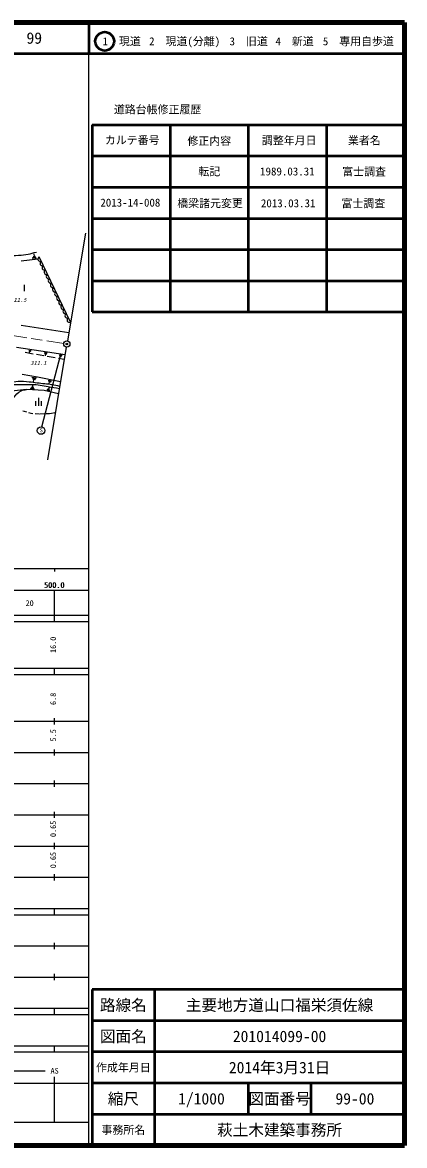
# Model space of a CAD drawing. Units: millimetres, scale not verified. Extents: x 40000 to 680000, y 20000 to 380000.
# Drawn here: x 557718 to 680000, y 20000 to 380000 of the extents above; entities that cross this region are included whole.
import ezdxf
from ezdxf.enums import TextEntityAlignment as Align

# ---------------------------------------------------------------- set-up
doc = ezdxf.new("R2010")
doc.units = ezdxf.units.MM
doc.header["$LTSCALE"] = 1000
doc.header["$PDMODE"] = 32
doc.header["$PDSIZE"] = 500
doc.linetypes.add('CHAIN', pattern=[18.5, 12, -1.5, 3.5, -1.5])
for name, color, linetype, lineweight in [('M-BGD', 7, 'Continuous', 25), ('M-BMK', 2, 'CHAIN', 13), ('M-BMK-SRVR', 3, 'Continuous', 25), ('M-STR-STRC', 7, 'Continuous', 25), ('M-TTL', 2, 'Continuous', 140), ('M-TTL-BAND', 7, 'Continuous', 25), ('M-TTL-FRAM', 2, 'Continuous', 50), ('M-TTL-LINE', 7, 'Continuous', 50)]:
    doc.layers.add(name, color=color, linetype=linetype, lineweight=lineweight)
doc.layers.add('M-OTRS', color=6, linetype='Continuous')
doc.layers.add('M-TTL-TXT', color=7, linetype='Continuous')
doc.styles.add('ＭＳ ゴシック', font='')
doc.styles.get('ＭＳ ゴシック').set_extended_font_data('MS Gothic')

msp = doc.modelspace()

# ---------------------------------------------------------------- linework, layer by layer
at = {"layer": 'M-BGD'}
for p, q in [((557286, 303573), (562656, 304207)), ((562235, 304459), (560795, 304289)), ((562025, 304729), (560945, 304599)), ((561805, 304999), (561085, 304909)), ((561345, 305819), (561445, 304959)), ((573086, 283931), (563096, 304877)), ((558216, 295896), (558216, 293896)), ((572509, 280490), (557337, 282818)), ((571336, 273495), (555847, 275857)), ((558588, 274280), (561129, 273830)), ((559705, 274969), (560515, 274839)), ((559785, 274789), (560395, 274699)), ((559855, 274609), (560265, 274549)), ((559985, 274089), (560065, 274579)), ((562212, 273638), (564581, 273219)), ((564705, 274209), (565655, 274059)), ((564795, 273999), (565515, 273889)), ((564885, 273789), (565365, 273719)), ((565035, 273179), (565125, 273759)), ((565652, 273029), (568146, 272587)), ((569289, 272385), (571096, 272064)), ((569425, 273489), (570445, 273329)), ((569525, 273269), (570285, 273149)), ((569615, 273039), (570125, 272959)), ((569775, 272389), (569875, 272999)), ((562531, 266299), (557642, 267197)), ((561375, 262769), (560405, 262819)), ((561225, 263029), (560585, 263069)), ((560745, 266319), (562225, 266049)), ((560875, 265989), (561985, 265789)), ((560945, 263829), (560905, 263049)), ((561005, 265659), (561745, 265529)), ((561215, 264709), (561375, 265599)), ((569877, 264798), (562531, 266299)), ((565975, 265289), (567025, 265079)), ((566065, 265059), (566855, 264899)), ((566205, 263009), (566075, 262429)), ((566155, 264819), (566675, 264709)), ((566285, 264139), (566415, 264769)), ((558978, 262324), (554228, 261782)), ((564628, 262037), (558978, 262324)), ((561525, 262499), (560225, 262569)), ((562829, 259649), (562829, 257149)), ((569236, 260978), (564628, 262037)), ((566465, 261919), (565495, 262149)), ((566395, 262149), (565665, 262319)), ((566315, 262369), (565825, 262479)), ((561829, 258649), (561829, 257149)), ((563829, 257149), (563829, 258649)), ((557780, 255558), (558237, 255422)), ((558237, 255422), (559023, 255172)), ((559649, 254973), (560363, 254745)), ((560363, 254745), (561046, 254701)), ((561822, 254650), (563025, 254571)), ((563311, 254552), (564656, 254615)), ((565340, 254647), (566355, 254695)), ((566403, 254697), (567654, 254875)), ((567864, 254905), (568226, 254957))]:
    msp.add_line(p, q, dxfattribs=at)
for centre in [(563429, 304179), (564095, 302783), (564761, 301386), (565427, 299990), (566093, 298594), (566759, 297197), (567425, 295801), (568091, 294404), (568757, 293008), (569423, 291612), (570089, 290215), (570755, 288819), (571421, 287422), (572087, 286026), (572753, 284630)]:
    msp.add_arc(centre, 774, 115.4996, 295.4996, dxfattribs=at)
for points, knots in [([(513415, 290820), (514120, 291482), (514825, 292144), (515526, 292808), (516418, 293652), (517305, 294499), (518232, 295315), (518882, 295886), (519552, 296442), (520301, 296866), (520947, 297233), (521652, 297501), (522370, 297702), (523337, 297973), (524328, 298124), (525314, 298299), (526922, 298584), (528519, 298936), (530089, 299373), (532055, 299921), (533978, 300605), (535899, 301323), (537435, 301897), (538969, 302493), (540395, 303273), (541605, 303934), (542737, 304728), (543857, 305580), (544299, 305918), (544740, 306264), (545249, 306456), (545684, 306620), (546169, 306671), (546642, 306655), (547599, 306622), (548507, 306311), (549427, 306058), (550423, 305784), (551432, 305578), (552451, 305461), (553781, 305308), (555128, 305307), (556470, 305382), (557500, 305439), (558527, 305540), (559534, 305740), (560419, 305915), (561290, 306165), (562160, 306416)], [0, 0, 0, 0, 1, 1, 1, 2, 2, 2, 3, 3, 3, 4, 4, 4, 5, 5, 5, 6, 6, 6, 7, 7, 7, 8, 8, 8, 9, 9, 9, 10, 10, 10, 11, 11, 11, 12, 12, 12, 13, 13, 13, 14, 14, 14, 15, 15, 15, 16, 16, 16, 16]), ([(379276, 299712), (380415, 299329), (381555, 298946), (382670, 298503), (384223, 297887), (385729, 297155), (387252, 296467), (388679, 295822), (390121, 295215), (391565, 294610), (394339, 293447), (397117, 292290), (399951, 291286), (401498, 290737), (403061, 290234), (404623, 289728), (406574, 289096), (408524, 288459), (410497, 287894), (412404, 287348), (414333, 286868), (416292, 286546), (418071, 286254), (419874, 286091), (421683, 286142), (423187, 286185), (424695, 286375), (426130, 286816), (426742, 287004), (427340, 287237), (427949, 287422), (430644, 288244), (433546, 288137), (436373, 288433), (438342, 288639), (440274, 289041), (442235, 289174), (443645, 289270), (445069, 289228), (446480, 289039), (447822, 288861), (449151, 288550), (450389, 288029), (451781, 287442), (453057, 286588), (454230, 285603), (455393, 284626), (456456, 283520), (457734, 282773), (459058, 281999), (460614, 281610), (462181, 281358), (463291, 281179), (464407, 281068), (465483, 281223), (466760, 281406), (467983, 281963), (469189, 282503), (470167, 282941), (471135, 283368), (472154, 283649), (472726, 283806), (473314, 283917), (473906, 283986), (475181, 284133), (476475, 284080), (477747, 283918), (479546, 283689), (481303, 283242), (483071, 282840), (484034, 282621), (485000, 282415), (485948, 282147), (487658, 281663), (489307, 280977), (491022, 280482), (492406, 280082), (493834, 279805), (495267, 279740), (496502, 279684), (497741, 279785), (498974, 279942), (500487, 280136), (501990, 280417), (503488, 280549), (504534, 280641), (505577, 280661), (506656, 280818), (507594, 280955), (508561, 281196), (509418, 280953), (509999, 280789), (510530, 280402), (511036, 280010), (511954, 279297), (512792, 278563), (513664, 277854), (514987, 276776), (516389, 275753), (517842, 274821), (519810, 273558), (521871, 272463), (523974, 271452), (526385, 270292), (528852, 269245), (531319, 268217), (534015, 267095), (536712, 265997), (539472, 264983), (541689, 264169), (543948, 263408), (546278, 263163), (547907, 262992), (549571, 263073), (551197, 263366), (552372, 263577), (553527, 263899), (554701, 263972), (555703, 264035), (556720, 263917), (557734, 263905), (558770, 263892), (559804, 263990), (560833, 263972), (562527, 263943), (564209, 263601), (565887, 263298), (567101, 263079), (568311, 262880), (569522, 262681)], [0, 0, 0, 0, 1, 1, 1, 2, 2, 2, 3, 3, 3, 4, 4, 4, 5, 5, 5, 6, 6, 6, 7, 7, 7, 8, 8, 8, 9, 9, 9, 10, 10, 10, 11, 11, 11, 12, 12, 12, 13, 13, 13, 14, 14, 14, 15, 15, 15, 16, 16, 16, 17, 17, 17, 18, 18, 18, 19, 19, 19, 20, 20, 20, 21, 21, 21, 22, 22, 22, 23, 23, 23, 24, 24, 24, 25, 25, 25, 26, 26, 26, 27, 27, 27, 28, 28, 28, 29, 29, 29, 30, 30, 30, 31, 31, 31, 32, 32, 32, 33, 33, 33, 34, 34, 34, 35, 35, 35, 36, 36, 36, 37, 37, 37, 38, 38, 38, 39, 39, 39, 40, 40, 40, 41, 41, 41, 42, 42, 42, 43, 43, 43, 43]), ([(569630, 263324), (568802, 263534), (567974, 263744), (567134, 263881), (566386, 264003), (565627, 264067), (564872, 264144), (563211, 264312), (561565, 264540), (559902, 264729), (558698, 264866), (557487, 264983), (556285, 264891), (555286, 264815), (554294, 264596), (553295, 264548), (552489, 264509), (551679, 264582), (550869, 264655)], [0, 0, 0, 0, 1, 1, 1, 2, 2, 2, 3, 3, 3, 4, 4, 4, 5, 5, 5, 6, 6, 6, 6]), ([(541517, 253967), (543257, 254296), (544997, 254625), (546734, 254978), (547887, 255212), (549038, 255457), (550141, 255883), (551082, 256246), (551987, 256740), (552750, 257374), (553535, 258025), (554170, 258824), (554826, 259663), (555538, 260572), (556275, 261528), (557275, 261952), (557795, 262172), (558387, 262248), (558978, 262324)], [0, 0, 0, 0, 1, 1, 1, 2, 2, 2, 3, 3, 3, 4, 4, 4, 5, 5, 5, 6, 6, 6, 6])]:
    msp.add_open_spline(points, degree=3, knots=knots, dxfattribs=at)
at = {"layer": 'M-BMK'}
msp.add_line((474153, 292614), (570912, 277055), dxfattribs=at)
at = {"layer": 'M-BMK-SRVR'}
for p, q in [((577878, 312496), (572077, 277917)), ((571744, 275932), (565681, 239780))]:
    msp.add_line(p, q, dxfattribs=at)
msp.add_circle((571904, 276921), 1000, dxfattribs=at)
at = {"layer": 'M-OTRS'}
msp.add_point((571899, 276910), dxfattribs=at)
at = {"layer": 'M-STR-STRC'}
msp.add_line((563908, 250351), (569986, 273701), dxfattribs=at)
msp.add_circle((563650, 249179), 1200, dxfattribs=at)
at = {"layer": 'M-TTL'}
for p, q in [((680000, 380000), (40000, 380000)), ((680000, 20000), (680000, 380000)), ((40000, 20000), (680000, 20000))]:
    msp.add_line(p, q, dxfattribs=at)
at = {"layer": 'M-TTL-BAND'}
for p, q in [((579000, 20000), (579000, 370000)), ((40000, 205000), (579000, 205000)), ((568000, 205000), (568000, 204000)), ((68000, 198000), (579000, 198000)), ((568000, 188000), (568000, 198000)), ((40000, 190000), (579000, 190000)), ((40000, 188000), (579000, 188000)), ((40000, 173000), (579000, 173000)), ((568000, 171000), (568000, 173000)), ((40000, 171000), (579000, 171000)), ((40000, 156000), (579000, 156000)), ((568000, 155000), (568000, 157000)), ((46000, 146000), (579000, 146000)), ((568000, 145000), (568000, 147000)), ((568000, 135000), (568000, 137000)), ((52000, 136000), (579000, 136000)), ((46000, 126000), (579000, 126000)), ((568000, 125000), (568000, 127000)), ((52000, 116000), (579000, 116000)), ((568000, 115000), (568000, 117000)), ((46000, 106000), (579000, 106000)), ((568000, 105000), (568000, 107000)), ((40000, 96000), (579000, 96000)), ((40000, 94000), (579000, 94000)), ((568000, 94000), (568000, 96000)), ((49000, 84000), (579000, 84000)), ((568000, 83000), (568000, 85000)), ((40000, 74000), (579000, 74000)), ((568000, 73000), (568000, 75000)), ((40000, 64000), (579000, 64000)), ((40000, 62000), (579000, 62000)), ((568000, 62000), (568000, 64000)), ((40000, 52000), (579000, 52000)), ((568000, 50000), (568000, 52000)), ((40000, 50000), (579000, 50000)), ((71000, 44000), (565000, 44000)), ((40000, 40000), (579000, 40000)), ((568000, 27500), (568000, 42000)), ((68000, 27500), (579000, 27500))]:
    msp.add_line(p, q, dxfattribs=at)
at = {"layer": 'M-TTL-FRAM'}
for p, q in [((580000, 347197), (580000, 287197)), ((580000, 347197), (680000, 347197)), ((580000, 287197), (680000, 287197)), ((680000, 70000), (580000, 70000)), ((580000, 70000), (580000, 20000))]:
    msp.add_line(p, q, dxfattribs=at)
at = {"layer": 'M-TTL-LINE'}
for p, q in [((579000, 380000), (579000, 370000)), ((40000, 370000), (680000, 370000)), ((605000, 347197), (605000, 287197)), ((630000, 347197), (630000, 287197)), ((655000, 347197), (655000, 287197)), ((580000, 337197), (680000, 337197)), ((580000, 327197), (680000, 327197)), ((580000, 317197), (680000, 317197)), ((580000, 307197), (680000, 307197)), ((580000, 297197), (680000, 297197)), ((600000, 70000), (600000, 20000)), ((680000, 60000), (580000, 60000)), ((680000, 50000), (580000, 50000)), ((680000, 40000), (580000, 40000)), ((630000, 40000), (630000, 30000)), ((650000, 40000), (650000, 30000)), ((680000, 30000), (580000, 30000))]:
    msp.add_line(p, q, dxfattribs=at)
msp.add_circle((584031, 373958), 3000, dxfattribs=at)

# ---------------------------------------------------------------- texts
at = {"layer": 'M-BGD', "style": 'ＭＳ ゴシック', "oblique": 15}
for s, p in [('311.5', (553841, 290025)), ('311.1', (560236, 269807))]:
    msp.add_text(s, height=1320, dxfattribs=at).set_placement(p, align=Align.BOTTOM_LEFT)
at = {"layer": 'M-STR-STRC', "style": 'ＭＳ ゴシック'}
msp.add_text('S', height=1320, dxfattribs=at).set_placement((563213, 248246), align=Align.BOTTOM_LEFT)
at = {"layer": 'M-TTL-BAND', "style": 'ＭＳ ゴシック'}
for s, p in [('500.0', (567844, 198195)), ('500.0', (568000, 198195)), ('20', (560000, 192405)), ('AS', (568000, 42500))]:
    msp.add_text(s, height=1833, dxfattribs=at).set_placement(p, align=Align.BOTTOM_CENTER)
for s, p in [('16.0', (569000, 180500)), ('6.8', (569000, 163174)), ('5.5', (569000, 151500)), ('0.65', (569000, 121500)), ('0.65', (569000, 111500))]:
    msp.add_text(s, height=1833, rotation=90, dxfattribs=at).set_placement(p, align=Align.BOTTOM_CENTER)
at = {"layer": 'M-TTL-TXT', "style": 'ＭＳ ゴシック'}
for s, height, p in [('99', 3666, (561497, 375000)), ('1\u3000現道', 2566, (589448, 373958)), ('2\u3000現道(分離)', 2566, (609619, 373958)), ('3\u3000旧道', 2566, (630121, 373958)), ('4\u3000新道', 2566, (644824, 373958)), ('5\u3000専用自歩道', 2566, (665228, 373958)), ('道路台帳修正履歴', 2566, (600968, 352113)), ('カルテ番号', 2566, (592839, 342277)), ('修正内容', 2566, (617509, 342023)), ('調整年月日', 2566, (643089, 342197)), ('業者名', 2566, (667134, 342197)), ('転記', 2566, (617500, 332245)), ('1989.03.31', 2566, (642500, 332245)), ('富士調査', 2566, (667077, 332189)), ('2013-14-008', 2566, (592239, 322253)), ('橋梁諸元変更', 2566, (617761, 322048)), ('2013.03.31', 2566, (642761, 322048)), ('富士調査', 2566, (666815, 321991)), ('路線名', 3666, (590000, 65000)), ('路線名', 3666, (590000, 65000)), ('主要地方道山口福栄須佐線', 3666, (640000, 65000)), ('図面名', 3666, (590000, 55000)), ('図面名', 3666, (590000, 55000)), ('201014099-00', 3666, (640000, 55000)), ('2014年3月31日', 3666, (640000, 45000)), ('作成年月日', 2566, (590000, 45000)), ('作成年月日', 2566, (590000, 45000)), ('縮尺', 3666, (590000, 35000)), ('縮尺', 3666, (590000, 35000)), ('1/1000', 3666, (615000, 35000)), ('図面番号', 3666, (640000, 35000)), ('図面番号', 3666, (640000, 35000)), ('99-00', 3666, (664125, 35000)), ('事務所名', 2566, (590000, 25000)), ('事務所名', 2566, (590000, 25000)), ('萩土木建築事務所', 3666, (640000, 25000))]:
    msp.add_text(s, height=height, dxfattribs=at).set_placement(p, align=Align.MIDDLE_CENTER)

doc.saveas('drawing.dxf')
